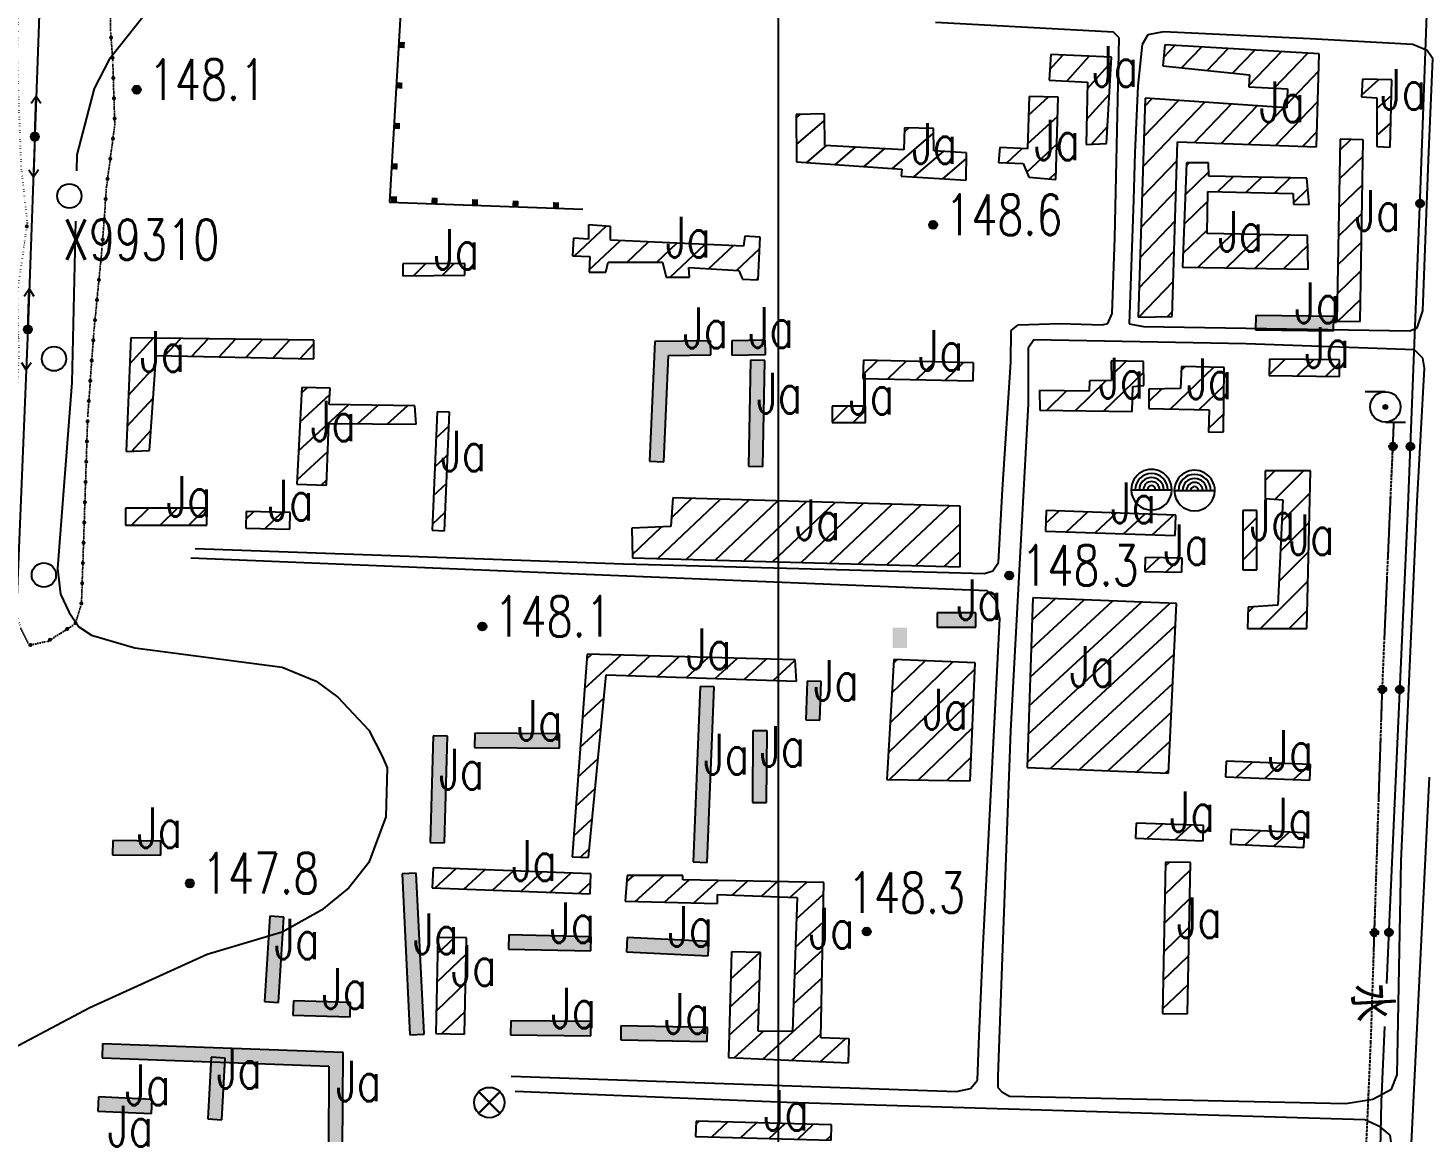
# Model space of a CAD drawing. Extents: x 408766 to 414302, y 5156573 to 5161925.
# Drawn here: x 412630 to 413319, y 5157436 to 5157980 of the extents above; entities that cross this region are included whole.
import ezdxf

# ---------------------------------------------------------------- set-up
doc = ezdxf.new("R2010")
doc.units = 0
doc.header["$LTSCALE"] = 1000
for name, pattern in [('0001', [0.5, 0.5, 0]), ('0004', [0.5, 0.5, 0]), ('5130', [1, 1, 0]), ('5310', [1, 1, 0]), ('5320', [0.0018, 0.0013, -0.0005]), ('5400', [1, 1, 0]), ('5500', [1, 1, 0]), ('8111', [1, 1, 0]), ('9995', [0.001, 0, -0.001])]:
    doc.linetypes.add(name, pattern=pattern)
doc.layers.get('0').update_dxf_attribs({"linetype": 'CONTINUOUS'})
for name, color, linetype in [('0001', 1, 'CONTINUOUS'), ('0001ADD', 1, 'CONTINUOUS'), ('0001BAK', 1, 'CONTINUOUS'), ('0002', 2, 'CONTINUOUS'), ('0002ADD', 2, 'CONTINUOUS'), ('0005ADD', 5, 'CONTINUOUS'), ('0005BAK', 5, 'CONTINUOUS'), ('0006', 6, 'CONTINUOUS'), ('0007', 7, 'CONTINUOUS'), ('0010', 10, 'CONTINUOUS'), ('0010ADD', 10, 'CONTINUOUS'), ('0012', 12, 'CONTINUOUS'), ('0013', 13, 'CONTINUOUS'), ('0015', 15, 'CONTINUOUS'), ('0017', 85, 'CONTINUOUS')]:
    doc.layers.add(name, color=color, linetype=linetype)
doc.styles.add('CADSLDXJ', font='romanc', dxfattribs={"bigfont": 'cadsldxj'})
doc.styles.add('SIMPLEX', font='simplex.shx', dxfattribs={"width": 0.75, "height": 20})
doc.styles.add('XDX', font='simplex.shx', dxfattribs={"height": 20, "bigfont": 'xdx.shx'})
pattern_1 = [(45, (0, 0), (-7.071067811865475, 7.071067811865476), [])]

# ---------------------------------------------------------------- blocks, each defined once
blk = doc.blocks.new('8140')
for radius in [0.0002, 0.0001408438795997714, 8.315594389635764e-05, 3.012139848380626e-05]:
    blk.add_circle((0, 0), radius)
at = {"flags": 1}
blk.add_attdef('8140', (0, 0), '', height=1e-07, dxfattribs=at)
blk = doc.blocks.new('1740')
for p, q in [((0.0005231789321881345, 0.0005373210678118655), (-0.0005373210678118655, -0.0005231789321881345)), ((-0.0005373210678118655, 0.0005231789321881345), (0.0005231789321881345, -0.0005373210678118655)), ((0.00053025, 0.00053025), (-0.00053025, -0.00053025)), ((-0.00053025, 0.00053025), (0.00053025, -0.00053025)), ((0.00053025, 0.00053025), (-0.00053025, -0.00053025)), ((-0.0005231789321881345, 0.0005373210678118655), (0.0005373210678118655, -0.0005231789321881345)), ((0.0005373210678118655, 0.0005231789321881345), (-0.0005231789321881345, -0.0005373210678118655))]:
    blk.add_line(p, q)
blk.add_circle((0, 0), 0.00075)
at = {"color": 0, "flags": 1}
blk.add_attdef('1740', (0, 0), '', height=1e-08, dxfattribs=at)
blk = doc.blocks.new('5130')
blk.add_hatch(color=256).paths.add_polyline_path([(0.0002, 0, 1), (-0.0002, 0, 1)])
for points in [[(0, 0), (0.002, 0)], [(0.00163791951807736, 0.0002329556220974421), (0.002, 0), (0.001658335508446954, -0.0002290562335962028)]]:
    blk.add_lwpolyline(points)
blk.add_circle((0, 0), 0.0002)
at = {"flags": 1}
blk.add_attdef('5130', (0, 0), '', height=1e-06, dxfattribs=at)
blk = doc.blocks.new('5131')
for points in [[(-0.00163791951807736, -0.0002329556220974419), (-0.002, 2.449212707644754e-19), (-0.001658335508446954, 0.000229056233596203)], [(0, 0), (-0.002, 2.449212707644754e-19)]]:
    blk.add_lwpolyline(points)
at = {"flags": 1}
blk.add_attdef('5131', (0, 0), '', height=1e-10, dxfattribs=at)
blk = doc.blocks.new('3241')
blk.add_lwpolyline([(-0.001, 0), (0.001, 0)])
for radius, start, end in [(0.001, 359.9998770684631, 180.0000695068902), (0.0008, 0, 180), (0.0006, 0, 180), (0.0004, 0, 180), (0.0002, 0, 180), (0.001, 180.0000915167294, 359.9998163741554)]:
    blk.add_arc((0, 0), radius, start, end)
at = {"flags": 1}
blk.add_attdef('3241', (0, 0), '', height=1e-11, dxfattribs=at)
blk = doc.blocks.new('2111')
h = blk.add_hatch(color=256)
h.paths.add_polyline_path([(0.0005, 0.0003499999999999999), (-0.0005, 0.00035), (-0.0005, -0.00035), (0.0005, -0.00035)])
h.paths.add_polyline_path([(-1.071428571428571e-09, -2.5e-09), (3.392857142857143e-08, -2.5e-09), (3.392857142857143e-08, 1.25e-08), (-1.071428571428571e-09, 1.25e-08)], flags=24)
blk.add_line((0.0005, -0.00035), (0.0005, -0.00035))
at = {"style": 'CADSLDXJ', "flags": 1}
blk.add_attdef('2111', (0, 0), '', height=1e-08, dxfattribs=at)
blk = doc.blocks.new('3330')
for points in [[(0, 0.00075), (-0.001, 0.00075)], [(-9.991881372047299e-05, -4.028729910706094e-06), (8.16099401761282e-06, 9.966643455368757e-05)], [(-9.387097002290951e-05, -3.447087157235836e-05), (3.832672292197259e-05, 9.236374997834562e-05)], [(-9.153980585553803e-05, 4.025498657222987e-05), (-3.643158644924538e-05, 9.312754430774583e-05)], [(-8.111789385855213e-05, -5.847980246164199e-05), (6.178721935953846e-05, 7.862785463063504e-05)], [(-6.317937357101913e-05, -7.751365528197991e-05), (8.00622716739287e-05, 5.991688121397873e-05)], [(-4.00946987549627e-05, -9.161012570534326e-05), (9.31911694597955e-05, 3.626852540034785e-05)], [(-1.048736808383443e-05, -9.944855509595991e-05), (9.979741139059046e-05, 6.3621285539703e-06)], [(3.230282452431774e-05, -9.463893241024614e-05), (9.322079138436153e-05, -3.61923203687377e-05)], [(0, -0.00075), (0.001, -0.00075)]]:
    blk.add_lwpolyline(points)
for radius in [0.00075, 0.0001]:
    blk.add_circle((0, 0), radius)
at = {"flags": 1}
blk.add_attdef('3330', (0, 0), '', height=1e-10, dxfattribs=at)
blk = doc.blocks.new('9310')
blk.add_circle((0, 0), 0.0006)
blk = doc.blocks.new('9100')
blk.add_hatch(color=256).paths.add_polyline_path([(0.0001, 0, 1), (-0.0001, 0, 1)])

msp = doc.modelspace()

# ---------------------------------------------------------------- hatches: boundary and pattern name
at = {"layer": '0001ADD', "linetype": '0001'}
h = msp.add_hatch(dxfattribs=at)
h.set_pattern_fill('U', color=256, scale=10, angle=46.19209107215688, style=0, pattern_type=0)
h.set_pattern_definition([(46.19209107215688, (0, 0), (-7.216646799719622, 6.922427967707323), [])])
h.paths.add_polyline_path([(413177.5753208552, 5157837.556410245), (413194.2541596625, 5157837.90347881), (413197.0160631833, 5157924.149902101), (413265.4687679805, 5157921.720482674), (413266.8586729742, 5157967.532443726), (413190.761490712, 5157972.044238224), (413189.7190725249, 5157961.632423392), (413232.4585771723, 5157957.120641), (413232.111111482, 5157951.220608559), (413251.2222734701, 5157950.179427076), (413250.8747866636, 5157940.808805833), (413181.0321768728, 5157945.667644684)])
h = msp.add_hatch(dxfattribs=at)
h.set_pattern_fill('U', color=256, scale=10, angle=47.90737297244181, style=0, pattern_type=0)
h.set_pattern_definition([(47.90737297244181, (0, 0), (-7.420621071025572, 6.703311339946199), [])])
h.paths.add_polyline_path([(413151.8319035433, 5157922.762547839), (413161.9268851649, 5157923.275239929), (413164.3222973748, 5157965.828562353), (413134.3795814033, 5157967.195737224), (413133.5240619598, 5157954.549360582), (413152.5163190981, 5157953.523988507)])
h = msp.add_hatch(dxfattribs=at)
h.set_pattern_fill('U', color=256, scale=10, angle=41.82394965007143, style=0, pattern_type=0)
h.set_pattern_definition([(41.82394965007143, (0, 0), (-6.668440211637789, 7.451973238264626), [])])
h.paths.add_polyline_path([(413295.3492969901, 5157921.813365974), (413301.9717755521, 5157921.445888021), (413302.7076088496, 5157954.702443106), (413288.1749487339, 5157955.06992106), (413287.8070426431, 5157946.250498589), (413295.3492969901, 5157945.883020635)])
h = msp.add_hatch(dxfattribs=at)
h.set_pattern_fill('U', color=256, scale=10, angle=42.58338024361019, style=0, pattern_type=0)
h.set_pattern_definition([(42.58338024361019, (0, 0), (-6.766624219175403, 7.362933972029687), [])])
h.paths.add_polyline_path([(413108.6802123096, 5157913.991134643), (413120.8284194798, 5157913.478442552), (413123.5660394671, 5157906.642568193), (413136.9119316261, 5157905.44629472), (413138.1096588471, 5157946.119738077), (413123.7371433558, 5157946.461528769), (413122.8816239122, 5157920.656107604), (413109.1935239758, 5157921.339701092)])
h = msp.add_hatch(dxfattribs=at)
h.set_pattern_fill('U', color=256, scale=10, angle=40.85214710334391, style=0, pattern_type=0)
h.set_pattern_definition([(40.85214710334391, (0, 0), (-6.541093037208015, 7.564000388589944), [])])
h.paths.add_polyline_path([(413008.9818638295, 5157914.309404905), (413060.8255819315, 5157910.549670981), (413060.483374154, 5157907.131727749), (413092.6504195627, 5157905.251872893), (413092.8215234514, 5157918.752720213), (413076.7379901891, 5157919.607202994), (413076.5669074164, 5157930.715503367), (413062.1943919251, 5157931.057294059), (413061.8521841477, 5157920.119895084), (413022.8410676547, 5157922.341552738), (413022.669963766, 5157937.893168418), (413008.8107599408, 5157937.551377726)])
h = msp.add_hatch(dxfattribs=at)
h.set_pattern_fill('U', color=256, scale=10, angle=43.98207301700538, style=0, pattern_type=0)
h.set_pattern_definition([(43.98207301700538, (276178.5470290683, -14714.29185686354), (-6.944332659143858, 7.195571132241554), [])])
h.paths.add_polyline_path([(413275.6287606814, 5157835.596910967), (413287.0421317989, 5157835.394116444), (413288.6377707762, 5157925.16545318), (413277.2243996586, 5157925.368247702)])
h = msp.add_hatch(dxfattribs=at)
h.set_pattern_fill('U', color=256, scale=10, angle=44.10590360461375, style=0, pattern_type=0)
h.set_pattern_definition([(44.10590360461375, (0, 0), (-6.959867867202829, 7.180545889490404), [])])
h.paths.add_polyline_path([(413199.3904648576, 5157862.213990894), (413261.3705099365, 5157861.246711737), (413261.1768329197, 5157877.883935032), (413211.5927926334, 5157878.851214189), (413211.9801677832, 5157899.551007524), (413254.010382091, 5157898.583728367), (413254.2040802239, 5157893.360413654), (413261.9515832192, 5157893.166960244), (413260.7894577699, 5157906.12852032), (413212.3675429329, 5157907.095799477), (413212.1738448, 5157913.673312273), (413201.3273406065, 5157913.673312273)])
h = msp.add_hatch(dxfattribs=at)
h.set_pattern_fill('U', color=256, scale=10, angle=43.31734075901085, style=0, pattern_type=0)
h.set_pattern_definition([(43.31734075901085, (0, 0), (-6.860385843693881, 7.275651591139078), [])])
h.paths.add_polyline_path([(412898.2958288038, 5157867.820048234), (412906.8384802668, 5157867.569095062), (412906.5872196014, 5157859.789510395), (412914.8786315151, 5157859.789510395), (412915.8836530606, 5157864.808598058), (412942.7679107768, 5157864.808598058), (412944.5266932026, 5157857.279966564), (412956.0844093022, 5157857.279966564), (412955.8331486368, 5157862.048101055), (412980.4561237126, 5157860.542369913), (412982.2149061383, 5157856.276141768), (412990.0037967212, 5157856.025188596), (412991.0088182667, 5157877.105364041), (412983.4711672331, 5157877.607270387), (412982.717406353, 5157872.588182724), (412917.1399141555, 5157875.599632901), (412917.1399141555, 5157882.375404877), (412906.3359800521, 5157883.128264395), (412906.3359800521, 5157876.101539246), (412898.7983290185, 5157876.603457697)])
h = msp.add_hatch(dxfattribs=at)
h.set_pattern_fill('U', color=256, scale=10, angle=45.47294347753296, style=0, pattern_type=0)
h.set_pattern_definition([(45.47294347753296, (0, 0), (-7.129193824816586, 7.01246001116563), [])])
h.paths.add_polyline_path([(412814.6151946522, 5157858.042752357), (412845.2792793817, 5157858.295872362), (412845.2310799799, 5157864.139441697), (412814.5669952505, 5157863.886321692)])
for points in [[(413235.4635905377, 5157831.398415714), (413274.0007346888, 5157830.931856591), (413274.0855199317, 5157837.931343106), (413235.5483757806, 5157838.397902228)], [(412943.3747037744, 5157766.199016959), (412945.7486116256, 5157818.701523827), (412966.6339173258, 5157818.991242539), (412966.536823421, 5157825.990569133), (412939.0537971169, 5157825.609327552), (412936.3818482506, 5157766.515199855)], [(412977.0593430453, 5157818.884324839), (412993.5833373733, 5157819.207945607), (412993.4463136412, 5157826.206604371), (412976.9223193132, 5157825.882983604)], [(412992.287335748, 5157763.870235005), (412993.2593316879, 5157816.295431336), (412986.2605353408, 5157816.425237695), (412985.2885394008, 5157764.000041364)], [(413078.3205375098, 5157684.691900375), (413097.4905078813, 5157684.691900375), (413097.4905521689, 5157691.691900375), (413078.3205817974, 5157691.691900375)], [(412964.8377996039, 5157568.539463405), (412968.3535484693, 5157655.157407791), (412961.3593093278, 5157655.441342347), (412957.8435604624, 5157568.823397961)], [(413020.503703648, 5157638.770229778), (413021.0896547535, 5157657.791054267), (413014.0929752388, 5157658.006636661), (413013.5070241333, 5157638.985812172)], [(412850.0695758985, 5157625.297841814), (412891.965491708, 5157625.005222498), (412892.0144258495, 5157632.005051457), (412850.11851004, 5157632.297670773)], [(412994.1356505059, 5157598.094910113), (412994.4286155006, 5157633.502924721), (412987.4288554601, 5157633.560884843), (412987.1358904654, 5157598.152870235)], [(412835.1276854528, 5157578.184715618), (412836.5925737746, 5157630.857778293), (412829.5952805094, 5157631.052424026), (412828.1303921876, 5157578.379361351)], [(412671.3966575965, 5157572.340004002), (412695.1517814169, 5157572.111857051), (412695.2190514099, 5157579.111533811), (412671.4639275895, 5157579.339680762)], [(412825.1358982905, 5157483.779185019), (412821.2750276236, 5157563.277278854), (412814.2832660539, 5157562.93776427), (412818.1441367208, 5157483.439670436)], [(412753.2643887168, 5157499.500818417), (412755.9373089244, 5157541.62295315), (412748.9513628224, 5157542.066300713), (412746.2784426149, 5157499.94416598)], [(412866.8112773834, 5157525.808049086), (412907.3347512273, 5157524.918485397), (412907.4884211796, 5157531.916798447), (412866.9649473357, 5157532.806362136)], [(412925.0443521257, 5157524.508687618), (412965.3451354092, 5157522.50717537), (412965.6924021428, 5157529.498556193), (412925.3916188593, 5157531.500068441)], [(412760.3921548209, 5157493.271499971), (412788.6061788321, 5157492.38158523), (412788.8269043718, 5157499.378104381), (412760.6128803607, 5157500.268019122)], [(412867.8076624375, 5157483.460842126), (412907.4405007367, 5157483.016060282), (412907.5190979841, 5157490.015619015), (412867.8862596849, 5157490.46040086)], [(412922.1358182947, 5157481.014548033), (412964.8858598841, 5157480.124984344), (412965.0315320475, 5157487.123468438), (412922.2814904581, 5157488.013032128)], [(412666.1603064171, 5157472.088730062), (412778.1805951659, 5157468.041572845), (412777.8949348868, 5157426.669181496), (412784.8947680349, 5157426.620850369), (412785.2273679796, 5157474.791548507), (412666.4130430369, 5157479.084166017)], [(412725.3470883691, 5157441.592008976), (412726.9871982223, 5157472.061641377), (412719.9973195888, 5157472.437934732), (412718.3572097355, 5157441.968302331)], [(412664.0470455768, 5157445.908957964), (412690.5937621772, 5157444.661188914), (412690.9224629188, 5157451.653467215), (412664.3757463184, 5157452.901236264)]]:
    msp.add_hatch(color=256, dxfattribs=at).paths.add_polyline_path(points)
h = msp.add_hatch(dxfattribs=at)
h.set_pattern_fill('U', color=256, scale=10, angle=47.28785673891754, style=0, pattern_type=0)
h.set_pattern_definition([(47.28785673891754, (0, 0), (-7.347708495610448, 6.783154123527936), [])])
h.paths.add_polyline_path([(412678.1071058982, 5157771.367162946), (412689.6160648859, 5157771.82696736), (412692.838574247, 5157818.727368646), (412770.639088014, 5157817.118041093), (412770.639088014, 5157826.3141899), (412680.4089103654, 5157827.46371304)])
h = msp.add_hatch(dxfattribs=at)
h.set_pattern_fill('U', color=256, scale=10, angle=43.74246560294338, style=0, pattern_type=0)
h.set_pattern_definition([(43.74246560294338, (0, 0), (-6.91418058916767, 7.224548898054259), [])])
h.paths.add_polyline_path([(413041.7152223558, 5157807.360985131), (413096.1038336534, 5157806.167060069), (413096.3005180958, 5157815.124330749), (413041.9119067982, 5157816.318255811)])
h = msp.add_hatch(dxfattribs=at)
h.set_pattern_fill('U', color=256, scale=10, angle=44.17959508542835, style=0, pattern_type=0)
h.set_pattern_definition([(44.17959508542835, (0, 0), (-6.969097431645298, 7.171588456418488), [])])
h.paths.add_polyline_path([(413129.0312281704, 5157791.644496448), (413174.5133150924, 5157790.993199669), (413174.8393479249, 5157803.367777962), (413180.3819694259, 5157803.856247521), (413180.2189318936, 5157815.74234415), (413164.2431541716, 5157816.067998593), (413164.4061705879, 5157806.298595314), (413153.4839651182, 5157806.135768093), (413153.3209487019, 5157801.088245285), (413128.8682117541, 5157801.413899727)])
h = msp.add_hatch(dxfattribs=at)
h.set_pattern_fill('U', color=256, scale=10, angle=43.7493280475542, style=0, pattern_type=0)
h.set_pattern_definition([(43.7493280475542, (0, 0), (-6.915045840072117, 7.223720719248587), [])])
h.paths.add_polyline_path([(413182.7487270663, 5157792.457712559), (413212.5810479827, 5157791.80641578), (413212.2550151502, 5157780.897258267), (413219.5908383462, 5157781.060073383), (413219.9168711787, 5157812.810631013), (413198.8875212045, 5157813.299100571), (413198.3984719557, 5157802.389930954), (413182.7487270663, 5157802.064288616)])
h = msp.add_hatch(dxfattribs=at)
h.set_pattern_fill('U', color=256, scale=10, angle=44.32677300715835, style=0, pattern_type=0)
h.set_pattern_definition([(44.32677300715835, (0, 0), (-6.98749636013476, 7.153663020935742), [])])
h.paths.add_polyline_path([(413242.2551880736, 5157808.789049224), (413276.8205386, 5157808.38288301), (413276.9160378064, 5157816.505633829), (413242.3506872799, 5157816.911800044)])
h = msp.add_hatch(dxfattribs=at)
h.set_pattern_fill('U', color=256, scale=10, angle=42.58340929299349, style=0, pattern_type=0)
h.set_pattern_definition([(42.58340929299349, (0, 0), (-6.766627952236427, 7.362930541300295), [])])
h.paths.add_polyline_path([(412762.2841165908, 5157755.246662777), (412776.8682789137, 5157754.631173218), (412778.1007421458, 5157785.200794678), (412821.2370397308, 5157784.79046427), (412820.6207869987, 5157793.817745355), (412778.3061597231, 5157794.433234915), (412778.7169737618, 5157802.639855184), (412764.7490430549, 5157802.845014335)])
h = msp.add_hatch(dxfattribs=at)
h.set_pattern_fill('U', color=256, scale=10, angle=42.6169060611691, style=0, pattern_type=0)
h.set_pattern_definition([(42.6169060611691, (0, 0), (-6.770931377540022, 7.358973317022149), [])])
h.paths.add_polyline_path([(412829.0558096179, 5157732.427307156), (412835.1379478852, 5157732.174187151), (412837.5747060038, 5157790.717339932), (412831.4925677365, 5157790.970459937)])
h = msp.add_hatch(dxfattribs=at)
h.set_pattern_fill('U', color=256, scale=10, angle=45, style=0, pattern_type=0)
h.set_pattern_definition(pattern_1)
h.paths.add_polyline_path([(413231.4373806819, 5157684.013451602), (413260.7665045517, 5157684.013451602), (413262.5122794499, 5157761.782170484), (413240.1662974049, 5157761.782170484), (413240.1662974049, 5157748.181370419), (413248.8951930119, 5157747.483892252), (413246.4511081545, 5157695.521829268), (413231.7865567776, 5157694.475612016)])
h = msp.add_hatch(dxfattribs=at)
h.set_pattern_fill('U', color=256, scale=10, angle=45, style=0, pattern_type=0)
h.set_pattern_definition(pattern_1)
h.paths.add_polyline_path([(412677.766946384, 5157734.978613973), (412717.9543361241, 5157734.978613973), (412717.9543893724, 5157743.394932847), (412677.7669996324, 5157743.394932847)])
h = msp.add_hatch(dxfattribs=at)
h.set_pattern_fill('U', color=256, scale=10, angle=43.39361123043069, style=0, pattern_type=0)
h.set_pattern_definition([(43.39361123043069, (0, 0), (-6.870064897778951, 7.26651280190887), [])])
h.paths.add_polyline_path([(412927.9612690547, 5157718.886331055), (413089.6204891803, 5157714.352722964), (413089.6204891803, 5157744.344247868), (412947.8631451262, 5157748.529116876), (412946.8156801873, 5157734.230826539), (412927.6121140751, 5157733.533348371)])
h = msp.add_hatch(dxfattribs=at)
h.set_pattern_fill('U', color=256, scale=10, angle=43.85562975539833, style=0, pattern_type=0)
h.set_pattern_definition([(43.85562975539833, (0, 0), (-6.928436206904045, 7.210878706985793), [])])
h.paths.add_polyline_path([(412737.1837905946, 5157733.467992325), (412758.7899061638, 5157733.036393058), (412758.9537938513, 5157741.238109293), (412737.347678282, 5157741.66970856)])
h = msp.add_hatch(dxfattribs=at)
h.set_pattern_fill('U', color=256, scale=10, angle=42.99285842335036, style=0, pattern_type=0)
h.set_pattern_definition([(42.99285842335036, (0, 0), (-6.819071958948921, 7.314387029592877), [])])
h.paths.add_polyline_path([(413131.7144741588, 5157732.044721897), (413195.8361579643, 5157729.797534348), (413196.1905361739, 5157739.907603259), (413132.0688523685, 5157742.154790808)])
h = msp.add_hatch(dxfattribs=at)
h.set_pattern_fill('U', color=256, scale=10, angle=45, style=0, pattern_type=0)
h.set_pattern_definition(pattern_1)
h.paths.add_polyline_path([(413229.2423604137, 5157712.934088831), (413236.1554178494, 5157712.934088831), (413236.1556028874, 5157742.180810627), (413229.2425454517, 5157742.180810627)])
h = msp.add_hatch(dxfattribs=at)
h.set_pattern_fill('U', color=256, scale=10, angle=42.71213844377368, style=0, pattern_type=0)
h.set_pattern_definition([(42.71213844377368, (0, 0), (-6.783153505748017, 7.347709065923771), [])])
h.paths.add_polyline_path([(413122.6986316501, 5157615.469667726), (413192.5298387383, 5157612.67976716), (413196.3705646304, 5157696.377038362), (413125.4918926033, 5157699.166951034)])
h = msp.add_hatch(dxfattribs=at)
h.set_pattern_fill('U', color=256, scale=10, angle=42.51342141204271, style=0, pattern_type=0)
h.set_pattern_definition([(42.51342141204271, (0, 0), (-6.757628946951322, 7.371190610432317), [])])
h.paths.add_polyline_path([(412898.2087881732, 5157571.345403379), (412906.239373821, 5157570.996664295), (412914.9502784971, 5157661.149512482), (413008.8732425284, 5157658.010872832), (413008.1749325691, 5157668.473033245), (412905.5230729308, 5157671.262933811)])
h = msp.add_hatch(dxfattribs=at)
h.set_pattern_fill('U', color=256, scale=10, angle=44.03014358643174, style=0, pattern_type=0)
h.set_pattern_definition([(44.03014358643174, (0, 0), (-6.950367224500989, 7.189742376788087), [])])
h.paths.add_polyline_path([(413053.4083349919, 5157609.452953137), (413094.6087492855, 5157608.75547497), (413097.0528341429, 5157666.994829359), (413056.8999059043, 5157668.738524779)])
h = msp.add_hatch(dxfattribs=at)
h.set_pattern_fill('U', color=256, scale=10, angle=42.67226264140976, style=0, pattern_type=0)
h.set_pattern_definition([(42.67226264140976, (0, 0), (-6.778038122087384, 7.352428116991701), [])])
h.paths.add_polyline_path([(413220.6455038807, 5157610.868379388), (413262.1924125233, 5157609.179532689), (413262.5060311788, 5157616.89358665), (413220.9591225361, 5157618.582433349)])
h = msp.add_hatch(dxfattribs=at)
h.set_pattern_fill('U', color=256, scale=10, angle=42.92744889309407, style=0, pattern_type=0)
h.set_pattern_definition([(42.92744889309407, (0, 0), (-6.810717327636246, 7.322166993659418), [])])
h.paths.add_polyline_path([(413176.1999648655, 5157580.469235644), (413209.5341191269, 5157579.262914843), (413209.8046505884, 5157586.737177981), (413176.470496327, 5157587.943498782)])
h = msp.add_hatch(dxfattribs=at)
h.set_pattern_fill('U', color=256, scale=10, angle=42.33132345237395, style=0, pattern_type=0)
h.set_pattern_definition([(42.33132345237395, (0, 0), (-6.734167672948943, 7.392630502913656), [])])
h.paths.add_polyline_path([(413223.0610186331, 5157577.574080249), (413259.2938032669, 5157575.885233549), (413259.6315984103, 5157583.131358367), (413223.3988137764, 5157584.820205067)])
h = msp.add_hatch(dxfattribs=at)
h.set_pattern_fill('U', color=256, scale=10, angle=42.79155133484082, style=0, pattern_type=0)
h.set_pattern_definition([(42.79155133484082, (0, 0), (-6.793331032526152, 7.338300449185572), [])])
h.paths.add_polyline_path([(412829.1780719301, 5157556.027636206), (412907.0083383047, 5157553.02619704), (412907.3902583247, 5157562.928131456), (412829.5599919502, 5157565.929570622)])
h = msp.add_hatch(dxfattribs=at)
h.set_pattern_fill('U', color=256, scale=10, angle=43.83227384445513, style=0, pattern_type=0)
h.set_pattern_definition([(43.83227384445513, (0, 0), (-6.92549620644309, 7.213702398528953), [])])
h.paths.add_polyline_path([(413189.5654316641, 5157494.067720362), (413201.856172618, 5157493.817190872), (413203.3793731991, 5157568.520780827), (413191.0886322453, 5157568.771310317)])
h = msp.add_hatch(dxfattribs=at)
h.set_pattern_fill('U', color=256, scale=10, angle=42.36061472001095, style=0, pattern_type=0)
h.set_pattern_definition([(42.36061472001095, (0, 0), (-6.737946120339916, 7.389186834787457), [])])
h.paths.add_polyline_path([(412975.4036283822, 5157472.375723236), (413034.5635739244, 5157469.648527673), (413034.8669491644, 5157481.466375112), (413020.9112658048, 5157482.0724105), (413022.4282053528, 5157558.736891842), (412952.8838184696, 5157560.053684818), (412952.8838184696, 5157562.174832886), (412925.2758481065, 5157562.174832886), (412924.3657012705, 5157549.447920261), (412969.873338693, 5157548.235837379), (412969.873338693, 5157552.781163317), (413009.3133023878, 5157551.266050636), (413006.9199384412, 5157485.060921297), (412989.9304182177, 5157485.363951097), (412991.1439614097, 5157524.150724362), (412976.8848816941, 5157524.453742056)])
h = msp.add_hatch(dxfattribs=at)
h.set_pattern_fill('U', color=256, scale=10, angle=43.78261638010969, style=0, pattern_type=0)
h.set_pattern_definition([(43.78261638010969, (0, 0), (-6.919241589512072, 7.219701920852859), [])])
h.paths.add_polyline_path([(412830.946715582, 5157484.149955591), (412845.070356529, 5157483.849818938), (412846.0785163668, 5157531.277040999), (412831.9548754198, 5157531.577177652)])
h = msp.add_hatch(dxfattribs=at)
h.set_pattern_fill('U', color=256, scale=10, angle=43.49437338461151, style=0, pattern_type=0)
h.set_pattern_definition([(43.49437338461151, (0, 0), (-6.882833384612432, 7.254419659742919), [])])
h.paths.add_polyline_path([(412959.1140018268, 5157433.312297431), (413025.9862075665, 5157431.554608385), (413026.1863852039, 5157439.168638045), (412959.3141794641, 5157440.926327091)])
at = {"layer": '0005ADD', "linetype": '5310'}
h = msp.add_hatch(color=256, dxfattribs=at)
edge = h.paths.add_edge_path()
edge.add_arc((413316.6700403234, 5157893.682572216), 1.9, 0, 360)
at = {"layer": '0005ADD', "linetype": '5320'}
h = msp.add_hatch(color=256, dxfattribs=at)
edge = h.paths.add_edge_path()
edge.add_arc((413303.2534430663, 5157773.787762572), 1.9, 0, 360)
at = {"layer": '0005ADD', "linetype": '5310'}
h = msp.add_hatch(color=256, dxfattribs=at)
edge = h.paths.add_edge_path()
edge.add_arc((413311.9053756944, 5157773.777201314), 1.9, 0, 360)
at = {"layer": '0005ADD', "linetype": '5320'}
h = msp.add_hatch(color=256, dxfattribs=at)
edge = h.paths.add_edge_path()
edge.add_arc((413298.040114947, 5157653.901114319), 1.9, 0, 360)
at = {"layer": '0005ADD', "linetype": '5310'}
h = msp.add_hatch(color=256, dxfattribs=at)
edge = h.paths.add_edge_path()
edge.add_arc((413306.6661497124, 5157653.891932162), 1.9, 0, 360)
at = {"layer": '0005ADD', "linetype": '5320'}
h = msp.add_hatch(color=256, dxfattribs=at)
edge = h.paths.add_edge_path()
edge.add_arc((413294.1498584514, 5157533.964189627), 1.9, 0, 360)
at = {"layer": '0005ADD', "linetype": '5310'}
h = msp.add_hatch(color=256, dxfattribs=at)
edge = h.paths.add_edge_path()
edge.add_arc((413301.2811792726, 5157534.012822716), 1.9, 0, 360)

# ---------------------------------------------------------------- linework, layer by layer
at = {"layer": '0001', "linetype": '0001'}
for points in [[(413177.5753208552, 5157837.556410245), (413194.2541596625, 5157837.90347881), (413197.0160631833, 5157924.149902101), (413265.4687679805, 5157921.720482674), (413266.8586729742, 5157967.532443726), (413190.761490712, 5157972.044238224), (413189.7190725249, 5157961.632423392), (413232.4585771723, 5157957.120641), (413232.111111482, 5157951.220608559), (413251.2222734701, 5157950.179427076), (413250.8747866636, 5157940.808805833), (413181.0321768728, 5157945.667644684)], [(413151.8319035433, 5157922.762547839), (413161.9268851649, 5157923.275239929), (413164.3222973748, 5157965.828562353), (413134.3795814033, 5157967.195737224), (413133.5240619598, 5157954.549360582), (413152.5163190981, 5157953.523988507)], [(413295.3492969901, 5157921.813365974), (413301.9717755521, 5157921.445888021), (413302.7076088496, 5157954.702443106), (413288.1749487339, 5157955.06992106), (413287.8070426431, 5157946.250498589), (413295.3492969901, 5157945.883020635)], [(413108.6802123096, 5157913.991134643), (413120.8284194798, 5157913.478442552), (413123.5660394671, 5157906.642568193), (413136.9119316261, 5157905.44629472), (413138.1096588471, 5157946.119738077), (413123.7371433558, 5157946.461528769), (413122.8816239122, 5157920.656107604), (413109.1935239758, 5157921.339701092)], [(413008.9818638295, 5157914.309404905), (413060.8255819315, 5157910.549670981), (413060.483374154, 5157907.131727749), (413092.6504195627, 5157905.251872893), (413092.8215234514, 5157918.752720213), (413076.7379901891, 5157919.607202994), (413076.5669074164, 5157930.715503367), (413062.1943919251, 5157931.057294059), (413061.8521841477, 5157920.119895084), (413022.8410676547, 5157922.341552738), (413022.669963766, 5157937.893168418), (413008.8107599408, 5157937.551377726)], [(413275.6287606814, 5157835.596910967), (413287.0421317989, 5157835.394116444), (413288.6377707762, 5157925.16545318), (413277.2243996586, 5157925.368247702)], [(413199.3904648576, 5157862.213990894), (413261.3705099365, 5157861.246711737), (413261.1768329197, 5157877.883935032), (413211.5927926334, 5157878.851214189), (413211.9801677832, 5157899.551007524), (413254.010382091, 5157898.583728367), (413254.2040802239, 5157893.360413654), (413261.9515832192, 5157893.166960244), (413260.7894577699, 5157906.12852032), (413212.3675429329, 5157907.095799477), (413212.1738448, 5157913.673312273), (413201.3273406065, 5157913.673312273)], [(412898.2958288038, 5157867.820048234), (412906.8384802668, 5157867.569095062), (412906.5872196014, 5157859.789510395), (412914.8786315151, 5157859.789510395), (412915.8836530606, 5157864.808598058), (412942.7679107768, 5157864.808598058), (412944.5266932026, 5157857.279966564), (412956.0844093022, 5157857.279966564), (412955.8331486368, 5157862.048101055), (412980.4561237126, 5157860.542369913), (412982.2149061383, 5157856.276141768), (412990.0037967212, 5157856.025188596), (412991.0088182667, 5157877.105364041), (412983.4711672331, 5157877.607270387), (412982.717406353, 5157872.588182724), (412917.1399141555, 5157875.599632901), (412917.1399141555, 5157882.375404877), (412906.3359800521, 5157883.128264395), (412906.3359800521, 5157876.101539246), (412898.7983290185, 5157876.603457697)], [(412814.6151946522, 5157858.042752357), (412845.2792793817, 5157858.295872362), (412845.2310799799, 5157864.139441697), (412814.5669952505, 5157863.886321692)], [(413235.4635905377, 5157831.398415714), (413274.0007346888, 5157830.931856591), (413274.0855199317, 5157837.931343106), (413235.5483757806, 5157838.397902228)], [(412678.1071058982, 5157771.367162946), (412689.6160648859, 5157771.82696736), (412692.838574247, 5157818.727368646), (412770.639088014, 5157817.118041093), (412770.639088014, 5157826.3141899), (412680.4089103654, 5157827.46371304)], [(412943.3747037744, 5157766.199016959), (412945.7486116256, 5157818.701523827), (412966.6339173258, 5157818.991242539), (412966.536823421, 5157825.990569133), (412939.0537971169, 5157825.609327552), (412936.3818482506, 5157766.515199855)], [(412977.0593430453, 5157818.884324839), (412993.5833373733, 5157819.207945607), (412993.4463136412, 5157826.206604371), (412976.9223193132, 5157825.882983604)], [(412992.287335748, 5157763.870235005), (412993.2593316879, 5157816.295431336), (412986.2605353408, 5157816.425237695), (412985.2885394008, 5157764.000041364)], [(413041.7152223558, 5157807.360985131), (413096.1038336534, 5157806.167060069), (413096.3005180958, 5157815.124330749), (413041.9119067982, 5157816.318255811)], [(413129.0312281704, 5157791.644496448), (413174.5133150924, 5157790.993199669), (413174.8393479249, 5157803.367777962), (413180.3819694259, 5157803.856247521), (413180.2189318936, 5157815.74234415), (413164.2431541716, 5157816.067998593), (413164.4061705879, 5157806.298595314), (413153.4839651182, 5157806.135768093), (413153.3209487019, 5157801.088245285), (413128.8682117541, 5157801.413899727)], [(413182.7487270663, 5157792.457712559), (413212.5810479827, 5157791.80641578), (413212.2550151502, 5157780.897258267), (413219.5908383462, 5157781.060073383), (413219.9168711787, 5157812.810631013), (413198.8875212045, 5157813.299100571), (413198.3984719557, 5157802.389930954), (413182.7487270663, 5157802.064288616)], [(413242.2551880736, 5157808.789049224), (413276.8205386, 5157808.38288301), (413276.9160378064, 5157816.505633829), (413242.3506872799, 5157816.911800044)], [(412762.2841165908, 5157755.246662777), (412776.8682789137, 5157754.631173218), (412778.1007421458, 5157785.200794678), (412821.2370397308, 5157784.79046427), (412820.6207869987, 5157793.817745355), (412778.3061597231, 5157794.433234915), (412778.7169737618, 5157802.639855184), (412764.7490430549, 5157802.845014335)], [(412829.0558096179, 5157732.427307156), (412835.1379478852, 5157732.174187151), (412837.5747060038, 5157790.717339932), (412831.4925677365, 5157790.970459937)], [(413026.4744544029, 5157785.57184367), (413042.9105845718, 5157785.57184367), (413042.9106356995, 5157793.652974229), (413026.4745055305, 5157793.652974229)], [(413231.4373806819, 5157684.013451602), (413260.7665045517, 5157684.013451602), (413262.5122794499, 5157761.782170484), (413240.1662974049, 5157761.782170484), (413240.1662974049, 5157748.181370419), (413248.8951930119, 5157747.483892252), (413246.4511081545, 5157695.521829268), (413231.7865567776, 5157694.475612016)], [(412677.766946384, 5157734.978613973), (412717.9543361241, 5157734.978613973), (412717.9543893724, 5157743.394932847), (412677.7669996324, 5157743.394932847)], [(412927.9612690547, 5157718.886331055), (413089.6204891803, 5157714.352722964), (413089.6204891803, 5157744.344247868), (412947.8631451262, 5157748.529116876), (412946.8156801873, 5157734.230826539), (412927.6121140751, 5157733.533348371)], [(412737.1837905946, 5157733.467992325), (412758.7899061638, 5157733.036393058), (412758.9537938513, 5157741.238109293), (412737.347678282, 5157741.66970856)], [(413131.7144741588, 5157732.044721897), (413195.8361579643, 5157729.797534348), (413196.1905361739, 5157739.907603259), (413132.0688523685, 5157742.154790808)], [(413229.2423604137, 5157712.934088831), (413236.1554178494, 5157712.934088831), (413236.1556028874, 5157742.180810627), (413229.2425454517, 5157742.180810627)], [(413180.8508739, 5157712.121756402), (413199.1501634564, 5157711.715590186), (413199.3036923605, 5157718.630662814), (413181.0044028041, 5157719.036829029)], [(413122.6986316501, 5157615.469667726), (413192.5298387383, 5157612.67976716), (413196.3705646304, 5157696.377038362), (413125.4918926033, 5157699.166951034)], [(413078.3205375098, 5157684.691900375), (413097.4905078813, 5157684.691900375), (413097.4905521689, 5157691.691900375), (413078.3205817974, 5157691.691900375)], [(412898.2087881732, 5157571.345403379), (412906.239373821, 5157570.996664295), (412914.9502784971, 5157661.149512482), (413008.8732425284, 5157658.010872832), (413008.1749325691, 5157668.473033245), (412905.5230729308, 5157671.262933811)], [(413053.4083349919, 5157609.452953137), (413094.6087492855, 5157608.75547497), (413097.0528341429, 5157666.994829359), (413056.8999059043, 5157668.738524779)], [(412964.8377996039, 5157568.539463405), (412968.3535484693, 5157655.157407791), (412961.3593093278, 5157655.441342347), (412957.8435604624, 5157568.823397961)], [(413020.503703648, 5157638.770229778), (413021.0896547535, 5157657.791054267), (413014.0929752388, 5157658.006636661), (413013.5070241333, 5157638.985812172)], [(412850.0695758985, 5157625.297841814), (412891.965491708, 5157625.005222498), (412892.0144258495, 5157632.005051457), (412850.11851004, 5157632.297670773)], [(412994.1356505059, 5157598.094910113), (412994.4286155006, 5157633.502924721), (412987.4288554601, 5157633.560884843), (412987.1358904654, 5157598.152870235)], [(412835.1276854528, 5157578.184715618), (412836.5925737746, 5157630.857778293), (412829.5952805094, 5157631.052424026), (412828.1303921876, 5157578.379361351)], [(413220.6455038807, 5157610.868379388), (413262.1924125233, 5157609.179532689), (413262.5060311788, 5157616.89358665), (413220.9591225361, 5157618.582433349)], [(413176.1999648655, 5157580.469235644), (413209.5341191269, 5157579.262914843), (413209.8046505884, 5157586.737177981), (413176.470496327, 5157587.943498782)], [(413223.0610186331, 5157577.574080249), (413259.2938032669, 5157575.885233549), (413259.6315984103, 5157583.131358367), (413223.3988137764, 5157584.820205067)], [(412671.3966575965, 5157572.340004002), (412695.1517814169, 5157572.111857051), (412695.2190514099, 5157579.111533811), (412671.4639275895, 5157579.339680762)], [(412825.1358982905, 5157483.779185019), (412821.2750276236, 5157563.277278854), (412814.2832660539, 5157562.93776427), (412818.1441367208, 5157483.439670436)], [(412829.1780719301, 5157556.027636206), (412907.0083383047, 5157553.02619704), (412907.3902583247, 5157562.928131456), (412829.5599919502, 5157565.929570622)], [(413189.5654316641, 5157494.067720362), (413201.856172618, 5157493.817190872), (413203.3793731991, 5157568.520780827), (413191.0886322453, 5157568.771310317)], [(412975.4036283822, 5157472.375723236), (413034.5635739244, 5157469.648527673), (413034.8669491644, 5157481.466375112), (413020.9112658048, 5157482.0724105), (413022.4282053528, 5157558.736891842), (412952.8838184696, 5157560.053684818), (412952.8838184696, 5157562.174832886), (412925.2758481065, 5157562.174832886), (412924.3657012705, 5157549.447920261), (412969.873338693, 5157548.235837379), (412969.873338693, 5157552.781163317), (413009.3133023878, 5157551.266050636), (413006.9199384412, 5157485.060921297), (412989.9304182177, 5157485.363951097), (412991.1439614097, 5157524.150724362), (412976.8848816941, 5157524.453742056)], [(412753.2643887168, 5157499.500818417), (412755.9373089244, 5157541.62295315), (412748.9513628224, 5157542.066300713), (412746.2784426149, 5157499.94416598)], [(412830.946715582, 5157484.149955591), (412845.070356529, 5157483.849818938), (412846.0785163668, 5157531.277040999), (412831.9548754198, 5157531.577177652)], [(412866.8112773834, 5157525.808049086), (412907.3347512273, 5157524.918485397), (412907.4884211796, 5157531.916798447), (412866.9649473357, 5157532.806362136)], [(412925.0443521257, 5157524.508687618), (412965.3451354092, 5157522.50717537), (412965.6924021428, 5157529.498556193), (412925.3916188593, 5157531.500068441)], [(412760.3921548209, 5157493.271499971), (412788.6061788321, 5157492.38158523), (412788.8269043718, 5157499.378104381), (412760.6128803607, 5157500.268019122)], [(412867.8076624375, 5157483.460842126), (412907.4405007367, 5157483.016060282), (412907.5190979841, 5157490.015619015), (412867.8862596849, 5157490.46040086)], [(412922.1358182947, 5157481.014548033), (412964.8858598841, 5157480.124984344), (412965.0315320475, 5157487.123468438), (412922.2814904581, 5157488.013032128)], [(412666.1603064171, 5157472.088730062), (412778.1805951659, 5157468.041572845), (412777.8949348868, 5157426.669181496), (412784.8947680349, 5157426.620850369), (412785.2273679796, 5157474.791548507), (412666.4130430369, 5157479.084166017)], [(412725.3470883691, 5157441.592008976), (412726.9871982223, 5157472.061641377), (412719.9973195888, 5157472.437934732), (412718.3572097355, 5157441.968302331)], [(412664.0470455768, 5157445.908957964), (412690.5937621772, 5157444.661188914), (412690.9224629188, 5157451.653467215), (412664.3757463184, 5157452.901236264)], [(412959.1140018268, 5157433.312297431), (413025.9862075665, 5157431.554608385), (413026.1863852039, 5157439.168638045), (412959.3141794641, 5157440.926327091)]]:
    msp.add_lwpolyline(points, close=True, dxfattribs=at)
at = {"layer": '0001ADD', "linetype": '0001'}
for p, q in [((413026.474456607, 5157785.920221187), (413034.2072096482, 5157793.652974229)), ((413036.9161265615, 5157785.57184367), (413042.9106224979, 5157791.566339606)), ((413180.8529094358, 5157712.213438678), (413187.8277494874, 5157718.885379822)), ((413191.3577402004, 5157711.888548763), (413198.4262974753, 5157718.65013724))]:
    msp.add_line(p, q, dxfattribs=at)
at = {"layer": '0001BAK', "linetype": '9995'}
for points in [[(412625.1565093652, 5158005.071841357), (412624.1287927546, 5157966.057971681), (412626.1842259757, 5157911.643621911), (412629.2680600395, 5157883.923385338), (412624.1287927546, 5157849.015970405), (412625.1264031528, 5157820.496722627), (412623.0709699317, 5157785.589699944), (412618.9594192574, 5157748.628861514), (412617.9310184147, 5157716.80177795), (412623.0709699317, 5157693.18799612), (412626.1548039955, 5157683.947786513), (412630.2663546698, 5157675.734484778), (412639.5171726291, 5157677.787908274), (412652.9404379195, 5157686.258133101)], [(412652.9404379195, 5157686.258133101), (412656.0242719833, 5157696.524858332), (412657.0519885939, 5157726.298910649), (412659.1074218149, 5157788.926562156), (412662.1912558788, 5157831.0207632), (412666.3028065531, 5157873.114571994), (412668.3589240063, 5157901.86171644), (412672.4704746807, 5157932.662284381), (412671.4427580702, 5157964.489367945), (412670.3849352472, 5157979.405028281), (412670.3849352472, 5157998.911963118)]]:
    msp.add_lwpolyline(points, dxfattribs=at)
at = {"layer": '0002', "linetype": '5130'}
msp.add_lwpolyline([(412147.2798325989, 5158743.712194557), (412046.6042302659, 5158746.955919563), (412041.0652829691, 5158601.69799876), (412655.7850695289, 5158574.257453831), (412653.3483330798, 5158486.309800208), (412629.5530886389, 5157831.551401397), (412621.2464942377, 5157631.527148155), (412603.4609809019, 5157152.853527388), (413004.4393015868, 5157136.27783489)], dxfattribs=at)
at = {"layer": '0005ADD', "linetype": '5310'}
for points in [[(413300.1832092601, 5157508.790658297), (413301.5004327748, 5157539.049433751), (413310.743587506, 5157744.540171116), (413316.9477948698, 5157900.672416097), (413324.6696748816, 5158119.314166383), (413332.392755584, 5158310.156660462), (413335.4775693242, 5158383.332899623), (413342.4355701124, 5158539.426323442), (413347.8552463778, 5158698.717812594), (413356.3455682369, 5158904.874979912), (413366.3871820749, 5159129.613855314), (413373.3552686623, 5159305.059490927), (413381.8419884503, 5159532.057289924), (413389.5674705333, 5159769.903814185), (413395.8249885502, 5159945.992063932), (413397.2551460769, 5160028.329038147)], [(413279.8736366282, 5156919.405662745), (413282.2082199251, 5156999.397281202), (413286.0641170314, 5157094.141291686), (413293.0197164388, 5157261.204722486), (413297.6442955304, 5157450.467663311), (413299.2622511426, 5157487.634746207)]]:
    msp.add_lwpolyline(points, dxfattribs=at)
at = {"layer": '0005ADD', "linetype": '5320'}
for points in [[(413302.6005713257, 5157758.801977359), (413303.7504493591, 5157785.195867857)], [(413300.8595800175, 5157718.839883454), (413302.1653234987, 5157748.811453883)], [(413299.1185887092, 5157678.877789549), (413300.4243321904, 5157708.849359978)], [(413297.5538328852, 5157638.908998733), (413298.0682714469, 5157654.769181502), (413298.6833408821, 5157668.887266072)], [(413296.2570807199, 5157598.930023837), (413297.2296448438, 5157628.914255009)], [(413294.9603285547, 5157558.951048939), (413295.9328926786, 5157588.935280113)], [(413293.6635763895, 5157518.972074042), (413294.6361405134, 5157548.956305215)], [(413292.3592134683, 5157478.993390624), (413292.3879095205, 5157479.643160547), (413292.6731610564, 5157488.437488635)], [(413290.5943974886, 5157439.032341782), (413291.9180094734, 5157469.003128413)]]:
    msp.add_lwpolyline(points, dxfattribs=at)
at = {"layer": '0005ADD', "linetype": '5310'}
for centre in [(413316.6700403234, 5157893.682572216), (413311.9053756944, 5157773.777201314), (413306.6661497124, 5157653.891932162), (413301.2811792726, 5157534.012822716)]:
    msp.add_circle(centre, 1.9, dxfattribs=at)
at = {"layer": '0005ADD', "linetype": '5320'}
for centre in [(413303.2534430663, 5157773.787762572), (413298.040114947, 5157653.901114319), (413294.1498584514, 5157533.964189627)]:
    msp.add_circle(centre, 1.9, dxfattribs=at)
at = {"layer": '0005BAK', "linetype": '5320'}
msp.add_lwpolyline([(413269.6490187988, 5156919.555457612), (413273.6090518514, 5156958.462955583), (413274.7922723006, 5157024.250128229), (413282.162176908, 5157194.013309785), (413286.7066396012, 5157351.001133653), (413292.3879095205, 5157479.643160547), (413298.0682714469, 5157654.769181502), (413303.7504493591, 5157785.195867857)], dxfattribs=at)
at = {"layer": '0006', "linetype": '0004'}
for points in [[(412712.0810419002, 5157723.519337658), (412923.6021046182, 5157715.924706851), (413078.1235130451, 5157711.770567147), (413101.6258266651, 5157711.080183709), (413105.7732513972, 5157712.461088249), (413108.5382012186, 5157716.603526538), (413110.6120336537, 5157752.505392592), (413114.7594583858, 5157815.33345169), (413114.8706423156, 5157831.100487837), (413118.3269496614, 5157833.862159251), (413139.06431346, 5157834.552542689), (413159.8016772586, 5157833.862159251), (413162.56662708, 5157834.552542689), (413164.640219377, 5157839.38550208), (413166.0226942877, 5157876.66813501), (413168.0965267228, 5157975.398060162), (413165.3315769014, 5157978.159731576), (413077.5433394505, 5157982.992690967)], [(413175.2219037508, 5157895.4936455), (413173.111810466, 5157834.376195494), (413180.1452146105, 5157832.971199808), (413311.670040208, 5157830.863706279), (413315.1866222112, 5157832.268701965), (413318.0000799242, 5157840.698676081), (413320.8132974992, 5157915.163722768), (413322.923390784, 5157965.041207286), (413320.110173209, 5157969.256194344), (413313.0767690645, 5157972.066185717), (413262.4362111971, 5157974.876177088), (413189.9920764679, 5157978.388666303), (413182.2553078952, 5157976.983670617), (413179.4420903203, 5157972.066185717), (413177.3319970355, 5157951.693610605), (413175.925268179, 5157918.676211983), (413175.2219037508, 5157895.4936455)], [(413113.9905362625, 5157453.207170871), (413279.979018154, 5157449.694681656), (413293.3424620146, 5157451.802175185), (413302.4857193057, 5157456.719797749), (413305.2991770188, 5157463.74477618), (413307.4092703036, 5157569.11972796), (413315.2204816801, 5157746.631007337), (413318.7690020476, 5157812.429023023), (413318.0656376194, 5157817.346507924), (413313.8454510499, 5157821.561494982), (413230.8513301731, 5157824.371486354), (413126.0536324348, 5157826.478979883), (413123.2401747218, 5157822.263992825), (413123.2401747218, 5157794.866576947), (413114.5692690286, 5157633.500908881), (413108.9063328911, 5157481.370409892), (413108.2029684628, 5157463.105328309), (413108.2029684628, 5157457.485345566), (413110.3130617476, 5157455.377852037), (413113.9905362625, 5157453.207170871)], [(412868.0163833259, 5157463.183245962), (413087.8325356463, 5157455.588752819), (413094.7449101998, 5157456.969519695), (413098.2012175455, 5157461.112095648), (413098.8923349319, 5157479.062891012), (413101.0149153966, 5157527.939009801), (413109.3100049989, 5157688.806610614), (413107.2361725638, 5157697.782008296), (413103.0887478317, 5157702.614967687), (413086.4988087652, 5157703.305351125), (412917.1438311688, 5157710.209598493), (412710.0074496032, 5157718.686378266)], [(413321.1278159069, 5157610.665141515), (413312.2514144931, 5157430.101971385), (413302.5628036285, 5157201.693670154), (413298.4098557207, 5157096.152695956), (413298.4098557207, 5157085.106010297), (413305.3222302742, 5157078.201900593), (413327.4420689835, 5157075.440229178), (413419.3777311664, 5157071.297653224), (413562.7925133826, 5157065.087643877), (413682.3779139178, 5157060.254684485), (413710.4211841418, 5157060.25996456)], [(413286.7436403969, 5156919.305014358), (413289.5398755615, 5157053.175741887), (413293.5804388492, 5157202.748311732), (413303.2145383701, 5157425.00483536), (413301.8320634594, 5157433.980233042), (413296.9935213411, 5157438.122671331), (413289.3897892631, 5157441.574863847), (413195.3802946451, 5157444.336535262), (413004.1917229275, 5157450.06540999), (412870.090215761, 5157455.588752819)]]:
    msp.add_lwpolyline(points, dxfattribs=at)
at = {"layer": '0007', "linetype": '8111'}
for points in [[(412793.0424699506, 5158151.164658741), (412796.506727, 5158142.129887001), (412800.272845, 5158118.548226), (412800.436464, 5158102.045912), (412796.038725, 5158081.227825), (412777.884716, 5158044.926134), (412759.621385, 5158027.028733999), (412694.603683, 5157992.654238), (412687.472138, 5157987.140125), (412669.716212, 5157964.786405), (412662.331808, 5157950.395561), (412653.790044, 5157917.634745), (412653.6105700102, 5157909.777149408)], [(412653.0433695564, 5157884.944404618), (412651.226297, 5157805.390697001), (412644.172416, 5157713.5758), (412645.711705, 5157700.842483999), (412649.893443, 5157691.84369), (412654.762882, 5157684.729612), (412660.989671, 5157680.750895), (412682.366666, 5157674.451432), (412755.004261, 5157664.837133001), (412771.928474, 5157658.025880001), (412782.481358, 5157650.121003), (412797.867365, 5157633.834254), (412804.474509, 5157620.961852), (412805.9744013048, 5157617.567944589), (412806.845879, 5157615.185845), (412806.158998, 5157591.092743), (412797.906156, 5157568.476859), (412788.042025, 5157556.057687), (412774.413026, 5157545.011096), (412755.082503, 5157534.121279), (412717.995801, 5157523.08522), (412660.185422, 5157496.755364), (412595.172119, 5157462.373791001)]]:
    msp.add_lwpolyline(points, dxfattribs=at)
at = {"layer": '0010', "linetype": '5400'}
msp.add_lwpolyline([(412999.3027852305, 5157994.131071085), (412889.3423210699, 5157995.134072726), (412814.0269418901, 5157996.638581241), (412808.0017115556, 5157894.332099109), (412903.4011988888, 5157890.821587312)], dxfattribs=at)
at = {"layer": '0010ADD', "linetype": '5400', "const_width": 3}
for points in [[(412812.5745102634, 5157971.976757208), (412815.569319901, 5157971.800362099)], [(412811.3986691878, 5157952.011352184), (412814.3934788254, 5157951.834957075)], [(412810.2228281122, 5157932.045947161), (412813.2176377498, 5157931.869552052)], [(412809.0469870367, 5157912.080542136), (412812.0417966743, 5157911.904147027)], [(412810.2210129215, 5157894.250433223), (412810.3313512689, 5157897.248403445)], [(412830.2074857185, 5157893.514970691), (412830.3178240659, 5157896.512940913)], [(412850.1939585155, 5157892.779508159), (412850.3042968629, 5157895.77747838)], [(412870.1804313125, 5157892.044045626), (412870.2907696599, 5157895.042015848)], [(412890.1669041094, 5157891.308583094), (412890.2772424568, 5157894.306553315)]]:
    msp.add_lwpolyline(points, dxfattribs=at)
at = {"layer": '0012'}
msp.add_line((413000, 5156843.497341986), (413000, 5160125.235824254), dxfattribs=at)

# ---------------------------------------------------------------- block references
at = {"layer": '0001ADD', "linetype": '9995', "xscale": 10000, "yscale": 10000, "zscale": 10000}
for p in [(412670.6583787496, 5157975.549382219), (412671.3658047261, 5157965.574436179), (412671.7303889235, 5157955.581804214), (412672.0531270201, 5157945.587013565), (412672.3758651167, 5157935.592222916), (412671.5351962319, 5157925.655899275), (412670.2120386989, 5157915.743823098), (412668.8888811659, 5157905.831746921), (412667.9312463782, 5157895.882237722), (412629.0442118536, 5157882.402942623), (412667.2178265483, 5157885.907718578), (412666.5044067185, 5157875.933199435), (412665.605381854, 5157865.974379824), (412664.6332491973, 5157856.021744088), (412663.6611165407, 5157846.069108352), (412662.688983884, 5157836.116472616), (412661.8346981886, 5157826.153766213), (412661.1040532136, 5157816.180494036), (412660.3734082386, 5157806.207221859), (412659.6427632637, 5157796.233949682), (412659.0197404796, 5157786.254971539), (412658.6917181023, 5157776.26035292), (412658.3636957249, 5157766.265734302), (412658.0356733474, 5157756.271115684), (412657.70765097, 5157746.276497066), (412657.3796285926, 5157736.281878448), (412657.0515864633, 5157726.287260495), (412656.7066200084, 5157716.29321236), (412656.3616535535, 5157706.299164223), (412655.9610200977, 5157696.314279645), (412653.084275166, 5157686.736997223), (412648.9447459449, 5157683.736808473), (412630.8750978161, 5157675.869608773), (412640.4876881375, 5157678.400314002)]:
    msp.add_blockref('9100', p, dxfattribs=at)
at = {"layer": '0002ADD', "linetype": '5130', "xscale": 10000, "yscale": 10000, "zscale": 10000}
for name, p, rotation in [('5131', (412633.0102267675, 5157926.679242222), 267.9186760410424), ('5130', (412633.0102267675, 5157926.679242222), 267.9186760410424), ('5131', (412629.5530886389, 5157831.551401397), 267.9186760410424), ('5130', (412629.5530886389, 5157831.551401397), 267.6219954822606)]:
    msp.add_blockref(name, p, dxfattribs=dict(at, rotation=rotation))
at = {"layer": '0015', "xscale": 10000, "yscale": 10000, "zscale": 10000}
for name, p in [('8140', (412683.238551, 5157949.818866001, 148.1)), ('8140', (413076.340122, 5157883.139786, 148.6)), ('8140', (413113.882121, 5157710.157471, 148.3)), ('8140', (412853.850162, 5157684.958554, 148.1)), ('8140', (412709.48699, 5157558.218815, 147.8)), ('8140', (413043.563242, 5157534.434591, 148.3)), ('1740', (412857.296861, 5157450.09118, 148.83))]:
    msp.add_blockref(name, p, dxfattribs=at)
at = {"layer": '0015', "linetype": '5130', "xscale": 10000, "yscale": 10000, "zscale": 10000}
for p in [(412650.0137393744, 5157897.423274219), (412642.4723719044, 5157817.078214941), (412637.444793591, 5157710.369926278)]:
    msp.add_blockref('9310', p, dxfattribs=at)
at = {"layer": '0015', "linetype": '5500', "xscale": 10000, "yscale": 10000, "zscale": 10000}
for name, p in [('3330', (413299.5264659599, 5157793.321879511)), ('3241', (413184.114813081, 5157752.478648436)), ('3241', (413205.3748143913, 5157752.031602916))]:
    msp.add_blockref(name, p, dxfattribs=at)
at = {"layer": '0015', "linetype": '5500', "xscale": 10000, "yscale": 10000, "zscale": 10000, "rotation": 90}
msp.add_blockref('2111', (413059.9238393098, 5157679.335852002), dxfattribs=at)

# ---------------------------------------------------------------- texts
at = {"layer": '0007', "style": 'SIMPLEX', "width": 0.75}
for s, p in [('148.1', (412689.238551, 5157944.818866001, 148.1)), ('148.6', (413082.340122, 5157878.139786, 148.6)), ('148.3', (413119.882121, 5157705.157471, 148.3)), ('148.1', (412859.850162, 5157679.958554, 148.1)), ('147.8', (412715.48699, 5157553.218815, 147.8)), ('148.3', (413034.246515019, 5157543.640383164, 148.3))]:
    msp.add_text(s, height=20, dxfattribs=at).set_placement(p)
at = {"layer": '0013', "linetype": '0001', "style": 'XDX'}
msp.add_text('水', height=20, rotation=273.1837245187381, dxfattribs=at).set_placement((413282.1903257133, 5157508.458262489))
at = {"layer": '0017', "linetype": '0001', "style": 'SIMPLEX', "width": 0.75}
for s, p in [('Ja', (413155.0828351967, 5157951.302318747)), ('Ja', (413297.188890792, 5157940.003409689)), ('Ja', (413237.3282491695, 5157933.836396775)), ('Ja', (413065.7875102399, 5157913.284020726)), ('Ja', (413126.3036594544, 5157915.016518823)), ('Ja', (413284.5358094869, 5157880.275594857)), ('Ja', (412944.2754325371, 5157867.067188716)), ('Ja', (413216.8223465972, 5157869.952236258)), ('X99310', (412646.9107950729, 5157865.867352931)), ('Ja', (412829.9231373158, 5157861.091097027)), ('Ja', (413254.7745552347, 5157834.66487941)), ('Ja', (412952.8438461124, 5157822.300287711)), ('Ja', (412985.252828343, 5157822.545464605)), ('Ja', (413259.58561294, 5157812.647341526)), ('Ja', (412684.7823114021, 5157810.680730875)), ('Ja', (413069.0078702258, 5157811.24265794)), ('Ja', (413158.0484670056, 5157797.506131153)), ('Ja', (413201.4958049807, 5157797.179580924)), ('Ja', (412989.2739355444, 5157790.14773635)), ('Ja', (413034.6925450512, 5157789.612408949)), ('Ja', (412769.0626643669, 5157776.378696956)), ('Ja', (412833.3152578108, 5157761.572323544)), ('Ja', (412697.8606678782, 5157739.18677341)), ('Ja', (412748.0687922229, 5157737.353050809)), ('Ja', (413163.9525051664, 5157735.976162578)), ('Ja', (413008.2671466481, 5157727.604796049)), ('Ja', (413232.6989816505, 5157727.557449728)), ('Ja', (413190.0772831303, 5157715.376209607)), ('Ja', (413252.0375878286, 5157720.282280019)), ('Ja', (413087.9055448393, 5157688.191900375)), ('Ja', (412954.4048967764, 5157663.939425154)), ('Ja', (413143.6479937766, 5157655.225874877)), ('Ja', (413017.2983394435, 5157648.38843322)), ('Ja', (413071.2153023016, 5157634.213391783)), ('Ja', (412871.0420008739, 5157628.651446636)), ('Ja', (412963.0985544659, 5157611.990402876)), ('Ja', (412990.782252983, 5157615.827897478)), ('Ja', (413241.5757675297, 5157613.880983019)), ('Ja', (412832.3614829811, 5157604.618569822)), ('Ja', (413193.0023077269, 5157583.603206812)), ('Ja', (413241.3463085216, 5157580.352719308)), ('Ja', (412683.3078545032, 5157575.725768906)), ('Ja', (412868.2841651274, 5157559.477883832)), ('Ja', (413196.4724024316, 5157531.294250594)), ('Ja', (412819.7095821722, 5157523.358474645)), ('Ja', (412887.1498492815, 5157528.862423767)), ('Ja', (412945.3683771343, 5157527.003621906)), ('Ja', (413015.0898271068, 5157526.157792903)), ('Ja', (412751.1078757696, 5157520.783559565)), ('Ja', (412838.5126159745, 5157507.713498295)), ('Ja', (412774.6095295963, 5157496.324802176)), ('Ja', (412887.6633802108, 5157486.738230571)), ('Ja', (412943.5836751711, 5157484.069008236)), ('Ja', (412722.672203979, 5157457.014971854)), ('Ja', (412677.4847542478, 5157448.78121259)), ('Ja', (412781.5611531186, 5157450.730376063)), ('Ja', (412992.6501935154, 5157436.240467738)), ('Ja', (412668.9401319338, 5157428.471237991))]:
    msp.add_text(s, height=20, dxfattribs=at).set_placement(p)

doc.saveas('drawing.dxf')
